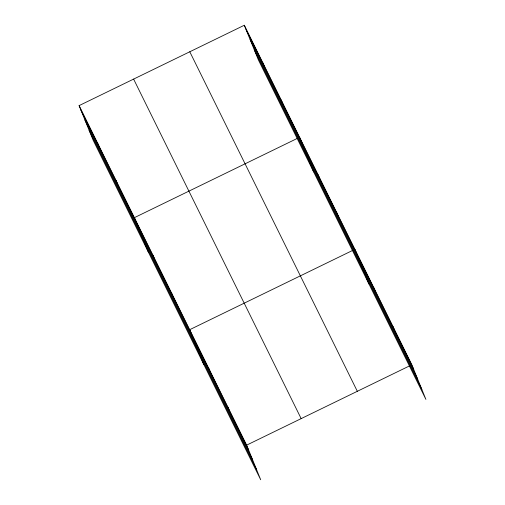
<?xml version="1.0" encoding="UTF-8"?>
<svg xmlns="http://www.w3.org/2000/svg" width="505" height="505" viewBox="0 0 505 505"><rect width="100%" height="100%" fill="white"/><g stroke="black" fill="none" stroke-linecap="round" stroke-linejoin="round"><path stroke-width="0.76" d="M79.102 105.614L246.642 445.139L260.694 479.75L93.154 140.232L79.102 105.614L244.306 25.25L411.846 364.768L425.898 399.386L258.358 59.861L244.306 25.25M297.495 138.313L134.387 217.661L148.445 252.273M352.787 250.354L189.678 329.702L203.73 364.313M246.642 445.139L409.751 365.79M246.068 29.587L413.608 369.105M250.12 39.579L417.66 379.097M254.299 49.875L421.845 389.393M189.785 51.769L357.325 391.293M133.617 79.096L301.157 418.613M80.863 109.957L248.403 449.475M84.916 119.944L252.462 459.468M89.101 130.239L256.641 469.757M392.858 326.293L394.62 330.63M373.87 287.812L375.632 292.149M354.882 249.331L368.934 283.949M336.45 211.986L338.211 216.323M318.024 174.635L319.785 178.978M299.591 137.291L313.649 171.902M281.165 99.946L282.926 104.282M262.733 62.595L264.494 66.938M227.654 406.658L229.415 410.994M208.666 368.177L210.427 372.513M171.245 292.351L173.007 296.688M152.819 255.006L154.581 259.343M115.961 180.31L117.722 184.647M97.528 142.965L99.289 147.302"/></g></svg>
